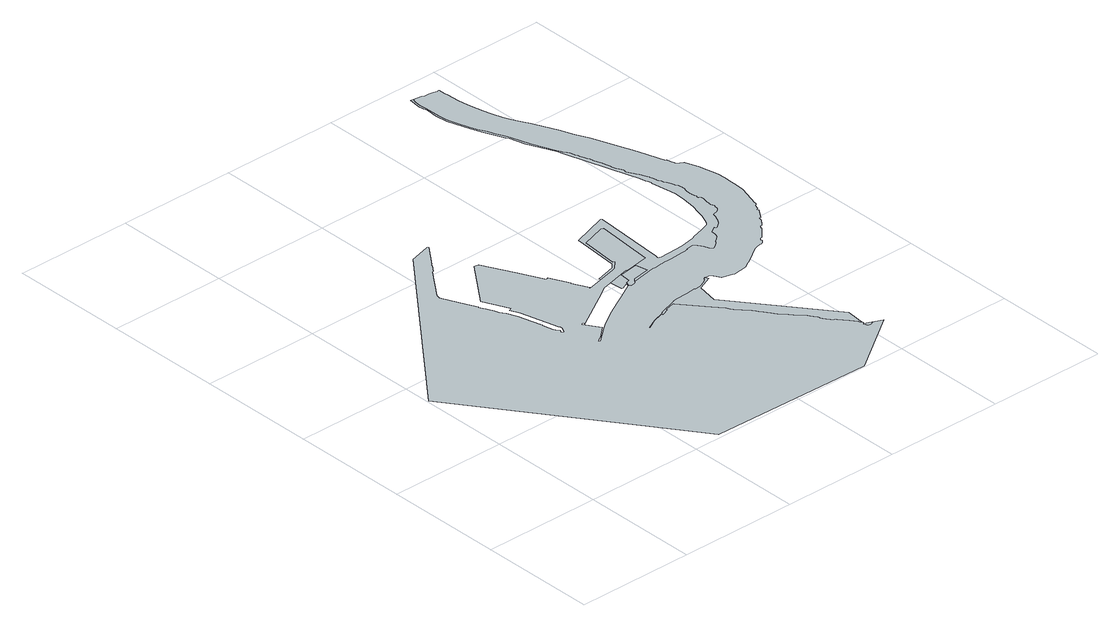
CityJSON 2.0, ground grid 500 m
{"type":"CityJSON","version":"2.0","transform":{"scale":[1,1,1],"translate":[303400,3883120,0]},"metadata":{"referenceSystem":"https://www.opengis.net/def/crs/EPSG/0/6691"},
"CityObjects":{
"object1":{"type":"GenericCityObject","attributes":{"function":"0201","validFromType":"1"},"geometry":[{"type":"MultiSurface","lod":"1","boundaries":[[[0,1,2,3,4,5,6,7,8,9,10,11,12,13,14,15,16,17,18,19,20,21,22,23,24,25,26,27,28,29,30,31,32,33,34,35,36,37,38,39,40,41,42,43,44,45,46,47,48,49,50,51,52,53,54,55,56,57,58,59,60,61,62,63,64,65,66,67,68,69,70,71,72,73,74,75,76,77,78,79,80,81,82,83,84,85,86,87,88,89,90,91,92,93,94,95,96,97,98,99,100,101,102,103,104,105,106,107,108,109,110,111,112,113,114,115,116,117,118,119,120,121,122,123,124,125,126,127,128,129,130,131,132,133,134,135,136,137,138,139,140,141,142,143,144,145,146,147,148,149,150,151,152,153,154,155,156,157,158,159,160,161,162,163,164,165,166,167,168,169,170,171,172,173,174,175,176,177,178,179,180,181,182,183,184,185,186,187,188,189,190,191,192,193,194,195,196,197,198,199,200,201,202,203,204,205,206,207,208,209,210,211,212,213,214,215,216,217,218,219,220,221,222,223,224,225,226,227,228,229,230,231,232,233,234,235,236,237,238,239,240,241,242,243,244,245,246,247,248,249,250,251,252,253,254,255,256,257,258,259,260,261,262,263,264,265,266,267,268,269,270,271,272,273,274,275,276,277,278,279,280,281,282,283,284,285,286,287,288,289,290,291,292,293,294,295,296,297,298,299,300,301,302,303,304,305,306,307,308,309,310,311,312,313,314,315,316,317,318,319,320,321,322,323,324,325,326,327,328,329,330,331,332,333,334,335,336,337,338,339,340,341,342,343,344,345,346,347,348,349,350,351,352,353,354,355,356,357,358,359,360,361,362,363,364,365,366,367,368,369,370,371,372,373,374,375,376,377,378,379,380,381,382,383,384,385,386,387,388,389,390,391,392,393,394,395,396,397,398,399,400,401,402,403,404,405,406,407,408,409,410,411,412,413,414,415,416,417,418,419,420,421,422,423,424,425,426,427,428,429,430,431,432,433,434,435,436,437,438,439,440,441,442,443,444,445,446,447,448,449,450,451,452,453,454,455,456,457,458,459,460,461,462,463,464,465,466,467,468,469,470,471,472,473,474,475,476,477,478,479,480,481,482,483,484,485,486,487,488,489,490,491,492,493,494,495,496,497]]]}]},
"object2":{"type":"GenericCityObject","attributes":{"function":"0301","validFromType":"1"},"geometry":[{"type":"MultiSurface","lod":"1","boundaries":[[[498,499,500,501,502,503,504,505,506,507,508,6]]]}]},
"object3":{"type":"GenericCityObject","attributes":{"function":"0301","validFromType":"1"},"geometry":[{"type":"MultiSurface","lod":"1","boundaries":[[[509,510,511,512,513,514,515,411,516,410,409,517,407,518,519,520,521,522]]]}]},
"object4":{"type":"GenericCityObject","attributes":{"function":"0202","validFromType":"1"},"geometry":[{"type":"MultiSurface","lod":"1","boundaries":[[[523,454,453,452,451,450,449,448,447,446,445,444,443,524,525,526,527,528,529,530,531,532,533,413,411,515,514,513,512,511,510,509,522,521,520,519,518,406,405,404,403,402,401,400,399,534,397,535,395,394,393,392,391,390,389,388,387,386,385,384,383,382,381,380,379,378,377,376,375,374,373,372,371,370,369,368,367,366,365,364,363,362,361,360,359,358,357,356,355,354,353,352,351,350,349,348,347,346,345,344,343,342,341,340,339,338,337,336,335,334,333,332,331,330,329,328,327,326,325,324,323,322,321,320,319,318,317,316,315,314,313,312,311,310,309,308,307,306,305,304,303,302,301,300,299,298,297,296,295,294,293,292,291,290,289,288,287,286,285,284,283,282,281,280,279,278,276,270,267,265,264,263,262,261,260,259,258,257,256,255,254,253,252,251,250,249,248,247,246,245,244,243,242,536,241,240,239,537,237,235,234,233,231,230,229,228,226,225,224,223,222,538,220,219,218,217,215,214,211,210,209,208,207,206,539,540,541,542,543,544,545,546,547,548,549,550,551,552,553,554,555,556,557,558,559,560,561,562,563,564,565,566,567,568,569,570,571,572,573,574,575,576,577,578,579,580]]]}]}
},
"vertices":[
[604,1625,0],[181,1101,0],[7,884,0],[462,249,0],[628,17,0],[1325,5,0],[1583,186,0],[1554,198,0],[1547,199,0],[1542,200,0],[1539,198,0],[1531,193,0],[1527,194,0],[1522,196,0],[1519,195,0],[1511,214,0],[1517,222,0],[1517,223,0],[1516,224,0],[1512,228,0],[1511,230,0],[1510,230,0],[1509,233,0],[1509,240,0],[1488,266,0],[1482,274,0],[1474,284,0],[1466,294,0],[1460,301,0],[1454,306,0],[1447,311,0],[1443,316,0],[1439,320,0],[1434,327,0],[1432,330,0],[1428,335,0],[1426,340,0],[1424,344,0],[1423,347,0],[1422,354,0],[1421,359,0],[1419,363,0],[1405,384,0],[1399,392,0],[1391,400,0],[1383,407,0],[1375,416,0],[1365,429,0],[1353,443,0],[1341,455,0],[1333,465,0],[1327,473,0],[1313,493,0],[1306,505,0],[1299,516,0],[1293,524,0],[1283,540,0],[1274,551,0],[1266,561,0],[1250,577,0],[1240,589,0],[1230,602,0],[1224,613,0],[1216,626,0],[1208,636,0],[1198,647,0],[1192,654,0],[1185,662,0],[1184,668,0],[1097,774,0],[1096,775,0],[1057,763,0],[1053,762,0],[1055,758,0],[1020,745,0],[1018,748,0],[1019,748,0],[1018,751,0],[969,735,0],[927,712,0],[925,715,0],[969,738,0],[1027,757,0],[1026,759,0],[1107,786,0],[1106,789,0],[1126,793,0],[1126,791,0],[1178,794,0],[1222,799,0],[1223,796,0],[1245,798,0],[1248,798,0],[1255,801,0],[1259,801,0],[1262,804,0],[1268,806,0],[1278,813,0],[1285,818,0],[1291,825,0],[1294,827,0],[1297,828,0],[1301,828,0],[1309,827,0],[1312,827,0],[1321,827,0],[1324,826,0],[1326,824,0],[1328,820,0],[1329,815,0],[1331,811,0],[1336,805,0],[1341,797,0],[1345,789,0],[1385,776,0],[1392,775,0],[1395,775,0],[1446,781,0],[1455,783,0],[1462,786,0],[1479,797,0],[1486,801,0],[1490,803,0],[1492,805,0],[1498,808,0],[1559,849,0],[1563,851,0],[1571,854,0],[1578,856,0],[1587,858,0],[1593,858,0],[1599,858,0],[1601,859,0],[1606,861,0],[1609,863,0],[1618,873,0],[1614,876,0],[1622,887,0],[1632,890,0],[1670,933,0],[1668,935,0],[1673,940,0],[1673,945,0],[1677,949,0],[1684,948,0],[1697,963,0],[1697,966,0],[1703,973,0],[1705,974,0],[1708,977,0],[1705,979,0],[1710,986,0],[1709,989,0],[1713,994,0],[1719,991,0],[1746,1032,0],[1741,1036,0],[1743,1041,0],[1750,1041,0],[1758,1066,0],[1762,1065,0],[1764,1065,0],[1768,1076,0],[1767,1076,0],[1795,1173,0],[1799,1219,0],[1800,1239,0],[1801,1276,0],[1798,1310,0],[1795,1333,0],[1790,1357,0],[1780,1394,0],[1762,1449,0],[1736,1463,0],[1733,1473,0],[1730,1489,0],[1726,1503,0],[1723,1503,0],[1689,1610,0],[1680,1635,0],[1665,1679,0],[1638,1750,0],[1621,1798,0],[1597,1854,0],[1573,1913,0],[1533,2006,0],[1530,2014,0],[1510,2049,0],[1494,2082,0],[1483,2112,0],[1469,2155,0],[1460,2191,0],[1446,2259,0],[1440,2305,0],[1438,2327,0],[1437,2362,0],[1436,2372,0],[1436,2399,0],[1432,2399,0],[1426,2397,0],[1411,2401,0],[1391,2405,0],[1383,2406,0],[1374,2406,0],[1366,2407,0],[1361,2411,0],[1327,2416,0],[1323,2408,0],[1320,2394,0],[1317,2378,0],[1317,2366,0],[1320,2341,0],[1320,2327,0],[1320,2309,0],[1319,2271,0],[1322,2241,0],[1325,2227,0],[1335,2190,0],[1337,2185,0],[1337,2183,0],[1349,2146,0],[1360,2114,0],[1379,2077,0],[1387,2051,0],[1405,2014,0],[1413,1991,0],[1438,1910,0],[1476,1817,0],[1480,1808,0],[1481,1809,0],[1485,1801,0],[1488,1797,0],[1487,1795,0],[1487,1793,0],[1488,1792,0],[1496,1782,0],[1497,1781,0],[1500,1776,0],[1505,1761,0],[1507,1750,0],[1511,1740,0],[1513,1731,0],[1518,1715,0],[1523,1704,0],[1524,1701,0],[1525,1699,0],[1530,1683,0],[1530,1680,0],[1532,1673,0],[1536,1660,0],[1539,1654,0],[1539,1652,0],[1541,1644,0],[1542,1640,0],[1546,1622,0],[1550,1611,0],[1550,1603,0],[1553,1590,0],[1554,1586,0],[1555,1585,0],[1556,1580,0],[1557,1579,0],[1559,1577,0],[1560,1575,0],[1563,1571,0],[1565,1566,0],[1567,1558,0],[1568,1554,0],[1566,1547,0],[1566,1544,0],[1566,1542,0],[1567,1540,0],[1570,1536,0],[1570,1534,0],[1572,1531,0],[1575,1527,0],[1575,1526,0],[1577,1523,0],[1579,1520,0],[1579,1515,0],[1582,1508,0],[1585,1506,0],[1586,1503,0],[1593,1489,0],[1594,1484,0],[1597,1475,0],[1599,1474,0],[1602,1469,0],[1604,1464,0],[1605,1460,0],[1605,1458,0],[1607,1449,0],[1611,1433,0],[1611,1429,0],[1611,1426,0],[1613,1423,0],[1618,1416,0],[1619,1412,0],[1620,1408,0],[1621,1402,0],[1622,1399,0],[1623,1398,0],[1626,1390,0],[1629,1382,0],[1632,1376,0],[1634,1370,0],[1638,1360,0],[1641,1356,0],[1642,1353,0],[1644,1343,0],[1645,1339,0],[1646,1336,0],[1647,1333,0],[1647,1329,0],[1647,1324,0],[1645,1314,0],[1644,1312,0],[1643,1310,0],[1642,1308,0],[1641,1305,0],[1640,1302,0],[1639,1297,0],[1639,1290,0],[1639,1288,0],[1639,1281,0],[1640,1280,0],[1640,1272,0],[1641,1271,0],[1641,1265,0],[1642,1263,0],[1642,1259,0],[1643,1258,0],[1644,1253,0],[1644,1251,0],[1642,1247,0],[1642,1246,0],[1642,1244,0],[1642,1242,0],[1644,1241,0],[1646,1240,0],[1649,1239,0],[1651,1237,0],[1651,1227,0],[1651,1223,0],[1651,1218,0],[1645,1196,0],[1645,1187,0],[1644,1186,0],[1644,1176,0],[1648,1161,0],[1647,1156,0],[1644,1140,0],[1643,1139,0],[1637,1132,0],[1631,1128,0],[1626,1126,0],[1617,1124,0],[1613,1122,0],[1608,1120,0],[1603,1105,0],[1600,1098,0],[1595,1088,0],[1588,1076,0],[1580,1065,0],[1571,1057,0],[1556,1045,0],[1548,1053,0],[1524,1037,0],[1523,1021,0],[1520,1011,0],[1518,1006,0],[1513,999,0],[1508,995,0],[1505,992,0],[1504,991,0],[1497,987,0],[1491,982,0],[1486,974,0],[1481,969,0],[1475,963,0],[1465,957,0],[1457,953,0],[1451,952,0],[1449,953,0],[1447,956,0],[1443,966,0],[1436,985,0],[1429,995,0],[1422,1006,0],[1416,1012,0],[1410,1017,0],[1380,1012,0],[1380,1009,0],[1374,1008,0],[1369,1007,0],[1353,1006,0],[1293,1003,0],[1274,1002,0],[1267,1002,0],[1245,999,0],[1245,1002,0],[1215,997,0],[1201,998,0],[1096,979,0],[1086,967,0],[1084,966,0],[1084,968,0],[1065,966,0],[1064,967,0],[1064,968,0],[1062,970,0],[1060,971,0],[1058,972,0],[1057,972,0],[1056,972,0],[1042,965,0],[1027,957,0],[1027,956,0],[912,893,0],[886,878,0],[857,860,0],[846,853,0],[839,849,0],[828,841,0],[804,822,0],[735,765,0],[728,771,0],[748,786,0],[749,785,0],[800,828,0],[759,894,0],[765,898,0],[761,904,0],[761,905,0],[764,905,0],[767,900,0],[773,891,0],[770,890,0],[770,889,0],[828,925,0],[953,1001,0],[975,1015,0],[983,1020,0],[1124,1057,0],[1124,1051,0],[1228,1070,0],[1250,1316,0],[1242,1321,0],[1138,1286,0],[1124,1129,0],[1131,1128,0],[1130,1122,0],[1098,1091,0],[1086,1088,0],[1074,1085,0],[945,1052,0],[944,1057,0],[948,1058,0],[916,1124,0],[917,1127,0],[879,1206,0],[869,1201,0],[814,1313,0],[754,1439,0],[735,1442,0],[595,1254,0],[643,1144,0],[630,1138,0],[647,1099,0],[689,936,0],[691,937,0],[693,924,0],[679,898,0],[668,904,0],[675,917,0],[669,922,0],[660,940,0],[650,986,0],[652,986,0],[650,995,0],[626,1090,0],[609,1132,0],[592,1153,0],[588,1174,0],[574,1204,0],[568,1214,0],[561,1230,0],[562,1231,0],[545,1272,0],[501,1371,0],[504,1388,0],[598,1517,0],[604,1516,0],[626,1546,0],[627,1552,0],[630,1553,0],[699,1645,0],[696,1651,0],
[1515,216,0],[1524,307,0],[1222,698,0],[1241,788,0],[1306,815,0],[1299,829,0],[1259,802,0],[1116,793,0],[1002,749,0],[851,627,0],[1341,19,0],
[1083,997,0],[1070,992,0],[1068,993,0],[1064,981,0],[1065,981,0],[1065,980,0],[1063,980,0],[1062,971,0],[1064,966,0],[1086,969,0],[1103,992,0],[1179,1005,0],[1170,1057,0],[1090,1043,0],
[1013,1069,0],[1022,1030,0],[1025,1019,0],[1028,976,0],[1033,974,0],[1045,980,0],[1064,989,0],[1061,982,0],[1060,983,0],[1060,982,0],[1061,981,0],[1264,1001,0],[1313,1004,0],[1518,1717,0],[1505,1762,0],[1360,2117,0],[1313,2418,0],[1308,2366,0],[1310,2345,0],[1314,2331,0],[1311,2282,0],[1316,2224,0],[1346,2130,0],[1364,2082,0],[1398,2002,0],[1404,1995,0],[1423,1926,0],[1473,1809,0],[1480,1781,0],[1482,1775,0],[1560,1515,0],[1570,1483,0],[1577,1451,0],[1578,1447,0],[1584,1430,0],[1583,1423,0],[1600,1317,0],[1595,1265,0],[1589,1210,0],[1578,1170,0],[1569,1140,0],[1553,1101,0],[1548,1093,0],[1540,1084,0],[1508,1072,0],[1455,1058,0],[1443,1053,0],[1381,1041,0],[1277,1035,0],[1261,1039,0],[1265,1053,0],[1288,1365,0],[1283,1369,0],[1129,1317,0],[1113,1120,0],[1094,1100,0],[1053,1089,0],[1011,1077,0]
]}
